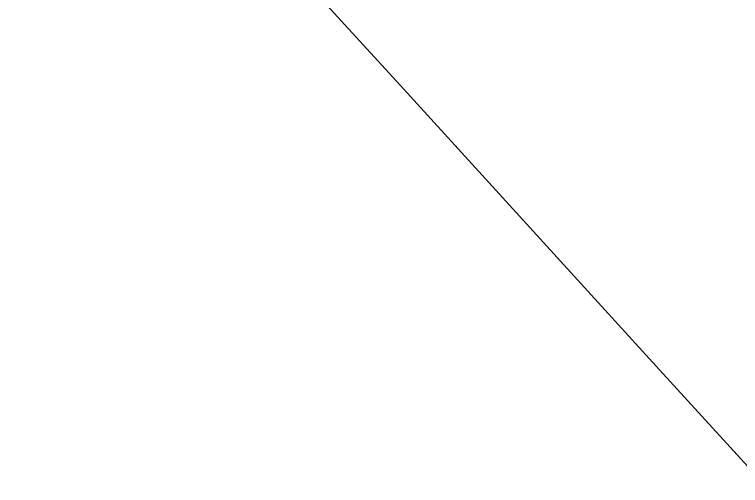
# Model space of a CAD drawing. Header units: millimetres. Extents: x 0 to 1845, y -1231 to 1016.
# Drawn here: x 143.8731 to 144.2647, y 338.3448 to 338.5989 of the extents above; entities that cross this region are included whole.
import ezdxf

# ---------------------------------------------------------------- set-up
doc = ezdxf.new("R2010")
doc.units = ezdxf.units.MM
doc.layers.add('Blocks', color=7, linetype='Continuous')
doc.layers.add('Blocks$Inner', color=7, linetype='Continuous', lineweight=25, true_color=0x007f00)
doc.layers.add('Blocks$Outline', color=7, linetype='Continuous', lineweight=35, true_color=0xff3f3f)

# ---------------------------------------------------------------- blocks, each defined once
blk = doc.blocks.new('Falcon Lounge Chair Front')
at = {"layer": 'Blocks$Inner'}
blk.add_rational_spline([(70.70625, 347.90485), (220.42063, 244.00563), (383.29486, 193.33204)], [0.917915581572, 0.949301655288, 0.995993075332], degree=2, dxfattribs=at)
at = {"layer": 'Blocks$Outline'}
for points, weights, knots in [([(24.27123, 413.67498), (25.50915, 396.69359), (26.74708, 379.7122), (28.35409, 357.66772), (42.42198, 347.90485), (192.13636, 244.00563), (355.01059, 193.33204), (371.66597, 188.1502), (371.66597, 164.03268), (371.66597, 118.53184), (371.66597, 73.031), (371.66597, 48.17271), (354.39464, 43.5535), (238.79657, 12.63687), (121.16376, 10.03571), (121.16364, 10.0357)], [1, 1, 1, 0.874722035507, 1, 1.03419276712, 1.08505955812, 0.84567074191, 1.08505955812, 1.08505955812, 1.08505955812, 0.835503446028, 1.08505955812, 1.11484167877, 1.15388276942, 1.1538828106], [-0.112017, -0.112017, -0.112017, 0, 0, 40.474765, 40.474765, 509.909395, 509.909395, 550.536912, 550.536912, 550.835474, 550.835474, 592.352143, 592.352143, 924.267284, 924.267634, 924.267634, 924.267634]), ([(213.51718, 274.88036), (142.41672, 311.02604), (74.1045, 356.67627), (63.29247, 363.9015), (62.06614, 380.72398), (60.86509, 397.19948), (59.66405, 413.67498)], [0.963921349107, 0.980656120612, 1, 0.871120540027, 1, 1, 1], [-248.622726, -248.622726, -248.622726, -30.799006, -30.799006, 0, 0, 0.10868, 0.10868, 0.10868])]:
    blk.add_rational_spline(points, weights, degree=2, knots=knots, dxfattribs=at)
blk.add_open_spline([(76.05058, 413.67498), (81.39077, 407.73893), (86.72911, 401.81434), (92.06557, 395.90117), (98.03982, 389.28131), (104.01174, 382.67575), (109.98134, 376.08446), (115.95765, 369.48575), (121.93166, 362.90133), (127.90335, 356.33116), (133.8816, 349.75376), (139.85755, 343.19062), (145.83121, 336.64169), (145.83127, 336.64163), (145.83132, 336.64157), (145.83137, 336.6415)], degree=3, knots=[-419.788206, -419.788206, -419.788206, -419.788206, -323.532577, -323.532577, -323.532577, -215.792563, -215.792563, -215.792563, -107.950539, -107.950539, -107.950539, -0.008739, -0.008739, -0.008739, -0.008721, -0.008721, -0.008721, -0.008721], dxfattribs=at)

msp = doc.modelspace()

# ---------------------------------------------------------------- block references
at = {"layer": 'Blocks'}
msp.add_blockref('Falcon Lounge Chair Front', (0, 0), dxfattribs=at)

doc.saveas('drawing.dxf')
